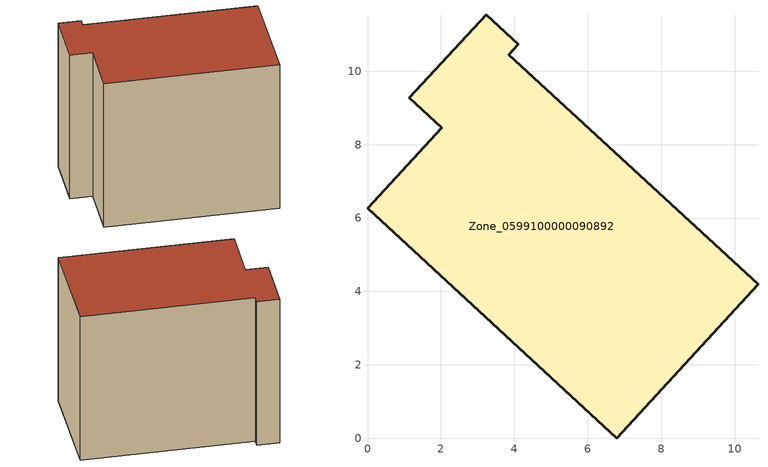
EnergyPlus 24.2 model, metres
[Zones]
Zone_0599100000090892
 floor ground (C_G): 1.14,9.27 3.23,11.54 4.11,10.73 3.85,10.45 10.64,4.2 6.79,0 0,6.27 2.02,8.46 z0
 wall outside (C_F): 6.79,0 10.64,4.2 3.85,10.45 4.11,10.73 3.23,11.54 1.14,9.27 2.02,8.46 0,6.27 6.79,0 z0:8.82
 roof outside (C_R): 1.14,9.27 2.02,8.46 0,6.27 6.79,0 10.64,4.2 3.85,10.45 4.11,10.73 3.23,11.54 z8.82
[BUILDING]
Pand.0599100000090892: North Axis=0; Terrain=City; Loads Convergence Tolerance Value=0.04; Temperature Convergence Tolerance Value=0.4; Solar Distribution=FullExterior; Maximum Number of Warmup Days=25; Minimum Number of Warmup Days=1
[Site:Location]
Rotterdam.The.Hague.AP_ZH_NLD Design_Conditions: Latitude=51.96; Longitude=4.45; Time Zone=1; Elevation=-4.5
[SITE:GROUNDTEMPERATURE:BUILDINGSURFACE]
18, 18, 18, 18, 18, 18, 18, 18, 18, 18, 18, 18
[MATERIAL] Thermal Absorptance=0.9; Solar Absorptance=0.7; Visible Absorptance=0.7
Name | Roughness | Thickness | Conductivity | Density | Specific Heat
G.TI.1975-1991 | MediumSmooth | 0.15 | 0.288461 | 540 | 1210
F.TI.1975-1991 | Rough | 0.3 | 0.230769 | 1920 | 840
R.TI.1975-1991 | MediumRough | 0.2 | 0.153846 | 1500 | 1000
[CONSTRUCTION]
C_G: G.TI.1975-1991
C_F: F.TI.1975-1991
C_R: R.TI.1975-1991
[ZONE]
Zone_0599100000090892: Type=1; Multiplier=1; Ceiling Height=Autocalculate; Volume=Autocalculate; Floor Area=autocalculate; Part of Total Floor Area=Yes
[ZONEINFILTRATION:DESIGNFLOWRATE]
Infil_Zone_0599100000090892: Zone or ZoneList or Space or SpaceList=Zone_0599100000090892; Schedule=AlwaysOn; Design Flow Rate Calculation Method=Flow/Area; Flow Rate per Floor Area=0.003; Constant Term Coefficient=1; Temperature Term Coefficient=0; Velocity Term Coefficient=0; Velocity Squared Term Coefficient=0
[HVACTEMPLATE:ZONE:IDEALLOADSAIRSYSTEM]
Zone_0599100000090892: Maximum Heating Supply Air Temperature=50; Minimum Cooling Supply Air Temperature=13; Maximum Heating Supply Air Humidity Ratio=0.0156; Minimum Cooling Supply Air Humidity Ratio=0.0077; Heating Limit=NoLimit; Cooling Limit=NoLimit; Dehumidification Control Type=ConstantSensibleHeatRatio; Cooling Sensible Heat Ratio=0.7; Dehumidification Setpoint=60; Humidification Control Type=None; Humidification Setpoint=30; Outdoor Air Method=None; Outdoor Air Flow Rate per Person=0.00944; Outdoor Air Flow Rate per Zone Floor Area=0; Outdoor Air Flow Rate per Zone=0; Demand Controlled Ventilation Type=None; Outdoor Air Economizer Type=NoEconomizer; Heat Recovery Type=None; Sensible Heat Recovery Effectiveness=0.7; Latent Heat Recovery Effectiveness=0.65
[ZONECONTROL:THERMOSTAT]
ThermostatControl_Zone_0599100000090892: Zone or ZoneList=Zone_0599100000090892; Control Type Schedule=DualSetpointControlType; Control 1=Thermostat_Zone_0599100000090892; Temperature Difference Between Cutout And Setpoint=0
[THERMOSTATSETPOINT:DUALSETPOINT]
Thermostat_Zone_0599100000090892: Heating Setpoint Temperature Schedule=HeatingSetpoint_Zone_0599100000090892; Cooling Setpoint Temperature Schedule=CoolingSetpoint_Zone_0599100000090892
[SCHEDULE:COMPACT]
HeatingSetpoint_Zone_0599100000090892: Through: 12/31, For: AllDays, Until: 24:00, 21
CoolingSetpoint_Zone_0599100000090892: Through: 12/31, For: AllDays, Until: 24:00, 24
DualSetpointControlType: Through: 12/31, For: AllDays, Until: 24:00, 4
AlwaysOn: Through: 12/31, For: AllDays, Until: 24:00, 1
